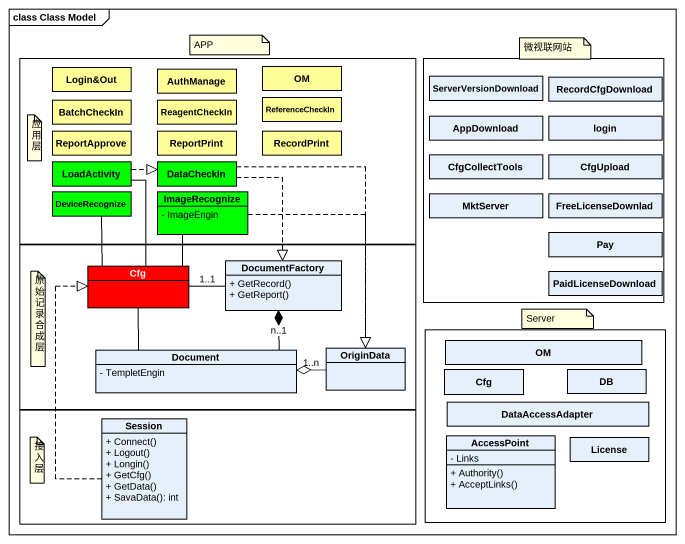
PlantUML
@startuml
mainframe class Class Model
hide circle
hide empty members
skinparam classAttributeIconSize 0
rectangle " " as rectangle1 {
  class "Login&Out" as Login_Out #FFFE99
  class AuthManage #FFFE99
  class OM #FFFE99
  class BatchCheckIn #FFFE99
  class ReagentCheckIn #FFFE99
  class ReferenceCheckIn #FFFE99
  class ReportApprove #FFFE99
  class ReportPrint #FFFE99
  class RecordPrint #FFFE99
  class LoadActivity #00FF00
  class DeviceRecognize #00FF00
  class DataCheckIn #00FF00
  class ImageRecognize #00FF00 {
    - ImageEngin
  }
}
rectangle " " as rectangle2 {
  class ServerVersionDownload
  class RecordCfgDownload
  class AppDownload
  class login
  class CfgCollectTools
  class CfgUpload
  class MktServer
  class FreeLicenseDownlad
  class PaidLicenseDownload
  class Pay
}
rectangle " " as rectangle3 {
  class Cfg #FF0000
  class DocumentFactory {
    + GetRecord()
    + GetReport()
  }
  class Document {
    - TempletEngin
  }
  class OriginData
}
rectangle " " as rectangle4 {
  class "OM" as OM_2
  class "Cfg" as Cfg_2
  class DB
  class DataAccessAdapter
  class AccessPoint {
    - Links
    + Authority()
    + AcceptLinks()
  }
  class License
}
rectangle " " as rectangle5 {
  class Session {
    + Connect()
    + Logout()
    + Longin()
    + GetCfg()
    + GetData()
    + SavaData(): int
  }
}
LoadActivity .right.|> DataCheckIn
LoadActivity -- Cfg
DeviceRecognize -- Cfg
DataCheckIn ..|> DocumentFactory
DataCheckIn ..|> OriginData
ImageRecognize -- Cfg
ImageRecognize ..|> OriginData
Cfg -right- DocumentFactory : 1..1
Document -up- Cfg
Document -up-* DocumentFactory : n..1
OriginData -left-o Document : 1..n
Session .up.|> Cfg
note as N1
  APP
end note
note as N2
  微视联网站
end note
note as N3
  应用层
end note
note as N4
  原始记录合成层
end note
note as N5
  Server
end note
note as N6
  接入层
end note
@enduml
